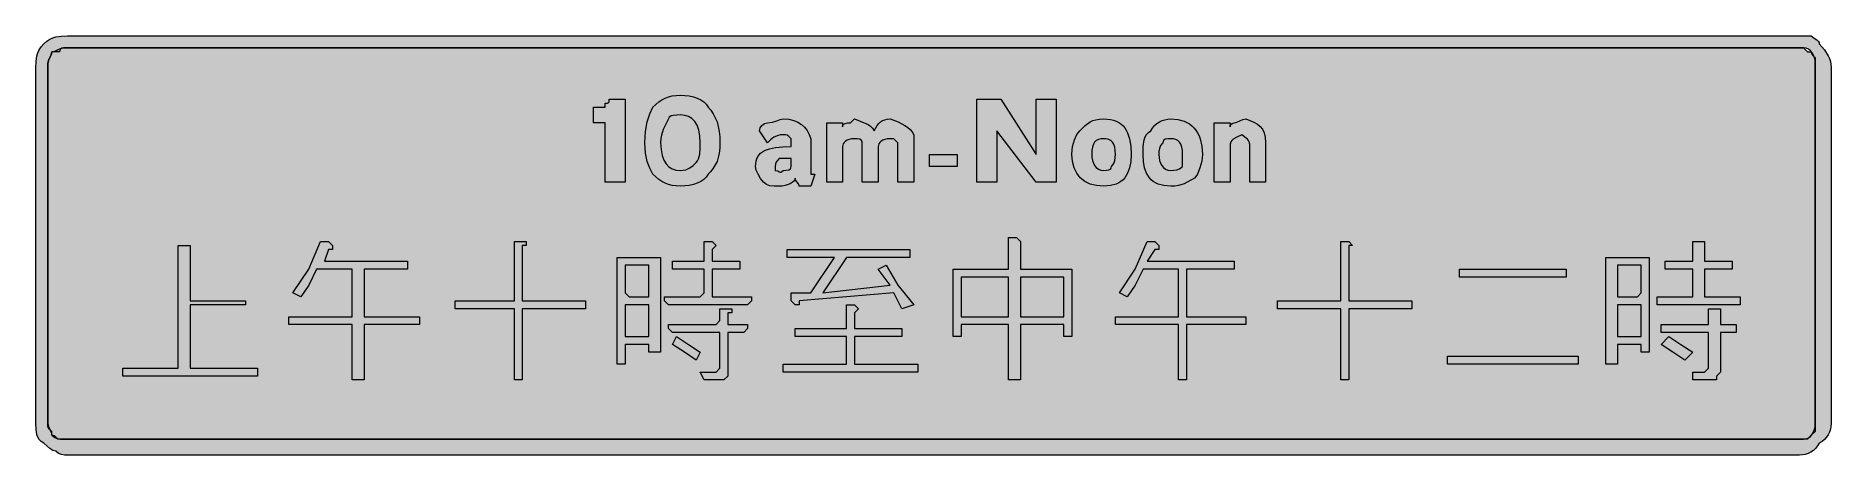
# Model space of a CAD drawing. Header units: metres. Extents: x 11 to 556, y 72 to 199.
import ezdxf

# ---------------------------------------------------------------- set-up
doc = ezdxf.new("R2010")
doc.units = ezdxf.units.M
for name, color, linetype, true_color in [('FILL_BLACK_000000', 7, 'Continuous', 0x000000), ('FILL_WHITE_FFFFFF', 7, 'Continuous', 0xffffff), ('STROKE_WHITE_FFFFFF', 7, 'Continuous', 0xffffff)]:
    doc.layers.add(name, color=color, linetype=linetype, true_color=true_color)

msp = doc.modelspace()

# ---------------------------------------------------------------- hatches: boundary and pattern name
at = {"layer": 'FILL_BLACK_000000', "true_color": 0x000000}
h = msp.add_hatch(color=7, dxfattribs=at)
h.dxf.hatch_style = 1
h.paths.add_polyline_path([(550.75, 198.01), (551.52, 197.52), (552.06, 197.03), (552.22, 196.72), (552.27, 196.32), (553.85, 194.52), (554.97, 192.72), (555.36, 191.82), (555.65, 190.92), (555.81, 190.02), (555.87, 189.12), (555.87, 81.12), (555.81, 80.22), (555.65, 79.34), (555.36, 78.48), (554.97, 77.67), (554.46, 76.91), (553.85, 76.23), (553.11, 75.62), (552.27, 75.12), (551.77, 74.28), (551.16, 73.54), (550.48, 72.93), (549.72, 72.42), (548.91, 72.03), (548.05, 71.74), (547.17, 71.58), (546.27, 71.52), (20.67, 71.52), (19.77, 71.54), (18.87, 71.67), (17.97, 72.03), (17.07, 72.72), (16.17, 72.93), (15.27, 73.47), (13.47, 75.12), (12.68, 75.62), (12.08, 76.23), (11.66, 76.91), (11.37, 77.67), (11.11, 79.34), (11.07, 81.12), (11.07, 189.12), (11.11, 190.92), (11.37, 192.72), (11.66, 193.62), (12.08, 194.52), (12.68, 195.42), (13.47, 196.32), (14.37, 197.11), (15.27, 197.71), (16.17, 198.13), (17.07, 198.42), (18.87, 198.68), (20.67, 198.72), (546.27, 198.72), (549.87, 198.72), (550.75, 198.01)])
h.paths.add_polyline_path([(15.27, 79.32), (15.68, 78.42), (15.87, 77.52), (16.77, 76.83), (17.67, 76.47), (18.57, 76.34), (19.47, 76.32), (547.47, 76.32), (548.31, 76.43), (549.05, 76.73), (549.66, 77.21), (550.17, 77.82), (550.56, 78.55), (550.85, 79.36), (551.01, 80.22), (551.07, 81.12), (551.07, 190.32), (551.01, 191.22), (550.85, 192.08), (550.56, 192.89), (550.17, 193.62), (549.66, 194.23), (549.05, 194.71), (548.31, 195.01), (547.47, 195.12), (19.47, 195.12), (18.87, 194.97), (18.46, 194.61), (18.32, 194.32), (18.27, 193.92), (15.87, 193.92), (15.68, 193.02), (15.27, 192.12), (14.86, 191.22), (14.67, 190.32), (14.67, 81.12), (14.86, 80.22), (15.27, 79.32)], flags=16)
h = msp.add_hatch(color=7, dxfattribs=at)
h.dxf.hatch_style = 1
h.paths.add_polyline_path([(218.45, 163.13), (218.16, 161.81), (217.77, 160.62), (217.26, 159.55), (216.65, 158.56), (215.91, 157.62), (215.07, 156.72), (214.51, 155.88), (213.76, 155.14), (212.83, 154.53), (211.77, 154.02), (210.59, 153.63), (209.33, 153.34), (208.02, 153.18), (206.67, 153.12), (205.37, 153.18), (204.18, 153.34), (203.06, 153.63), (202.02, 154.02), (201.03, 154.53), (200.09, 155.14), (198.27, 156.72), (197.39, 158.56), (196.62, 160.62), (196.08, 163.13), (195.92, 164.63), (195.87, 166.32), (195.92, 168.06), (196.08, 169.69), (196.62, 172.62), (197.39, 175.09), (198.27, 177.12), (200.09, 178.69), (201.03, 179.31), (202.02, 179.82), (203.06, 180.21), (204.18, 180.49), (205.37, 180.66), (206.67, 180.72), (208.02, 180.66), (209.33, 180.49), (210.59, 180.21), (211.77, 179.82), (212.83, 179.31), (213.76, 178.69), (214.51, 177.96), (215.07, 177.12), (215.91, 176.16), (216.65, 175.09), (217.26, 173.91), (217.77, 172.62), (218.16, 171.21), (218.45, 169.69), (218.61, 168.06), (218.67, 166.32), (218.61, 164.63), (218.45, 163.13)])
h.paths.add_polyline_path([(208.26, 158.13), (209.52, 158.67), (210.55, 159.44), (211.47, 160.32), (211.87, 160.82), (212.16, 161.43), (212.52, 162.87), (212.65, 164.54), (212.67, 166.32), (212.56, 168.4), (212.24, 170.16), (211.72, 171.61), (211.02, 172.77), (210.15, 173.64), (209.13, 174.25), (207.96, 174.61), (206.67, 174.72), (205.6, 174.7), (204.42, 174.57), (203.89, 174.43), (203.46, 174.21), (203.18, 173.92), (203.07, 173.52), (201.42, 170.37), (200.88, 168.63), (200.72, 167.56), (200.67, 166.32), (200.78, 164.24), (201.1, 162.48), (201.62, 161.03), (202.32, 159.87), (203.19, 159), (204.21, 158.39), (205.38, 158.03), (206.67, 157.92), (207.52, 157.97), (208.26, 158.13)], flags=16)
h = msp.add_hatch(color=7, dxfattribs=at)
h.dxf.hatch_style = 1
h.paths.add_polyline_path([(183.87, 154.32), (183.87, 172.32), (180.27, 172.32), (180.27, 177.12), (182.67, 177.12), (183.87, 177.12), (183.87, 178.32), (184.56, 178.34), (184.92, 178.47), (185.05, 178.83), (185.07, 179.52), (189.87, 179.52), (189.87, 154.32), (183.87, 154.32)])
h = msp.add_hatch(color=7, dxfattribs=at)
h.dxf.hatch_style = 1
h.paths.add_polyline_path([(314.67, 179.52), (320.67, 179.52), (320.67, 154.32), (314.67, 154.32), (302.67, 169.92), (302.67, 154.32), (296.67, 154.32), (296.67, 179.52), (303.87, 179.52), (314.67, 162.72), (314.67, 179.52)])
h = msp.add_hatch(color=7, dxfattribs=at)
h.dxf.hatch_style = 1
h.paths.add_polyline_path([(240.27, 167.52), (239.56, 168.21), (239.07, 168.57), (238.58, 168.7), (237.87, 168.72), (237.02, 168.67), (236.28, 168.51), (235.02, 167.97), (233.99, 167.2), (233.07, 166.32), (230.67, 169.92), (230.88, 170.8), (231.42, 171.57), (232.19, 172.11), (233.07, 172.32), (234.66, 172.51), (235.92, 172.92), (236.95, 173.33), (237.87, 173.52), (239.56, 173.41), (241.04, 173.09), (242.32, 172.57), (243.42, 171.87), (244.35, 171), (245.13, 169.98), (245.76, 168.81), (246.27, 167.52), (246.27, 157.92), (246.27, 156.72), (247.47, 156.72), (246.27, 153.12), (242.67, 153.12), (242.62, 153.52), (242.48, 153.83), (242.07, 154.32), (241.66, 154.81), (241.52, 155.12), (241.47, 155.52), (241.36, 155.07), (241.06, 154.64), (240.58, 154.23), (239.97, 153.87), (238.43, 153.33), (237.57, 153.17), (236.67, 153.12), (235.08, 153.14), (233.82, 153.27), (232.79, 153.63), (231.87, 154.32), (230.99, 155.41), (230.22, 156.72), (229.68, 158.03), (229.47, 159.12), (229.64, 160.76), (229.85, 161.46), (230.15, 162.08), (230.52, 162.64), (230.99, 163.13), (232.17, 163.92), (233.69, 164.49), (235.55, 164.86), (237.74, 165.06), (240.27, 165.12), (240.27, 166.32), (240.27, 167.52)])
h.paths.add_polyline_path([(239.52, 158.07), (240.06, 158.43), (240.22, 158.72), (240.27, 159.12), (240.27, 161.52), (236.67, 161.52), (235.98, 160.81), (235.62, 160.32), (235.49, 159.83), (235.47, 159.12), (235.47, 157.92), (236.18, 157.75), (236.67, 157.47), (236.9, 157.39), (237.16, 157.41), (237.47, 157.58), (237.87, 157.92), (238.75, 157.94), (239.52, 158.07)], flags=16)
h = msp.add_hatch(color=7, dxfattribs=at)
h.dxf.hatch_style = 1
h.paths.add_polyline_path([(261.87, 154.32), (261.87, 166.32), (261.82, 166.72), (261.66, 167.01), (261.12, 167.37), (260.35, 167.5), (259.47, 167.52), (258.63, 167.47), (257.9, 167.31), (257.28, 167.08), (256.77, 166.77), (256.38, 166.41), (256.1, 166), (255.93, 165.57), (255.87, 165.12), (255.87, 154.32), (251.07, 154.32), (251.07, 172.32), (255.87, 172.32), (255.87, 171.12), (255.92, 171.52), (256.08, 171.81), (256.62, 172.17), (257.39, 172.3), (258.27, 172.32), (259.47, 173.52), (262.92, 172.17), (263.68, 171.8), (264.36, 171.33), (264.97, 170.71), (265.47, 169.92), (266.39, 171.49), (266.88, 172.11), (267.42, 172.62), (268.01, 173.01), (268.68, 173.29), (269.42, 173.46), (270.27, 173.52), (272.75, 172.6), (274.77, 171.57), (275.61, 170.98), (276.35, 170.31), (276.96, 169.57), (277.47, 168.72), (277.47, 167.52), (277.47, 154.32), (272.67, 154.32), (272.67, 166.32), (271.47, 167.52), (270.27, 167.52), (269.43, 167.47), (268.7, 167.31), (268.08, 167.08), (267.57, 166.77), (267.18, 166.41), (266.9, 166), (266.73, 165.57), (266.67, 165.12), (266.67, 154.32), (261.87, 154.32)])
h = msp.add_hatch(color=7, dxfattribs=at)
h.dxf.hatch_style = 1
h.paths.add_polyline_path([(343, 158.69), (342.39, 157.05), (341.52, 155.67), (340.98, 155.09), (340.36, 154.58), (339.68, 154.14), (338.91, 153.78), (337.15, 153.29), (335.07, 153.12), (332.93, 153.29), (331.04, 153.78), (329.4, 154.58), (328.02, 155.67), (326.93, 157.05), (326.13, 158.69), (325.64, 160.58), (325.47, 162.72), (325.52, 164.01), (325.68, 165.19), (326.22, 167.22), (326.99, 168.79), (327.87, 169.92), (329.5, 171.49), (331.02, 172.62), (331.84, 173.01), (332.76, 173.29), (333.83, 173.46), (335.07, 173.52), (337.15, 173.35), (338.07, 173.14), (338.91, 172.84), (339.68, 172.47), (340.36, 172), (340.98, 171.45), (341.52, 170.82), (341.99, 170.1), (342.39, 169.3), (343, 167.44), (343.36, 165.25), (343.47, 162.72), (343.36, 160.58), (343, 158.69)])
h.paths.add_polyline_path([(331.7, 160.96), (331.98, 160.15), (332.37, 159.42), (332.88, 158.81), (333.5, 158.33), (334.23, 158.03), (335.07, 157.92), (335.95, 157.94), (336.72, 158.07), (337.26, 158.43), (337.42, 158.72), (337.47, 159.12), (338.16, 160.02), (338.52, 160.92), (338.65, 161.82), (338.67, 162.72), (338.61, 163.96), (338.45, 164.99), (338.16, 165.82), (337.77, 166.47), (337.26, 166.95), (336.65, 167.28), (335.91, 167.46), (335.07, 167.52), (334.23, 167.46), (333.5, 167.28), (332.88, 166.95), (332.37, 166.47), (331.98, 165.82), (331.7, 164.99), (331.53, 163.96), (331.47, 162.72), (331.53, 161.82), (331.7, 160.96)], flags=16)
h = msp.add_hatch(color=7, dxfattribs=at)
h.dxf.hatch_style = 1
h.paths.add_polyline_path([(364.32, 158.67), (363.55, 156.81), (363.12, 156.08), (362.67, 155.52), (359.52, 153.87), (357.78, 153.33), (356.71, 153.17), (355.47, 153.12), (353.39, 153.29), (351.63, 153.78), (350.86, 154.14), (350.18, 154.58), (349.56, 155.09), (349.02, 155.67), (348.15, 157.05), (347.54, 158.69), (347.18, 160.58), (347.07, 162.72), (347.11, 165.19), (347.37, 167.22), (347.66, 168.06), (348.08, 168.79), (348.68, 169.41), (349.47, 169.92), (349.97, 170.76), (350.58, 171.49), (351.26, 172.11), (352.02, 172.62), (352.83, 173.01), (353.69, 173.29), (354.57, 173.46), (355.47, 173.52), (357.61, 173.35), (359.5, 172.84), (360.36, 172.47), (361.14, 172), (361.87, 171.45), (362.52, 170.82), (363.1, 170.1), (363.61, 169.3), (364.05, 168.42), (364.41, 167.44), (364.9, 165.25), (365.07, 162.72), (364.86, 160.75), (364.32, 158.67)])
h.paths.add_polyline_path([(358.85, 164.99), (358.56, 165.82), (358.17, 166.47), (357.66, 166.95), (357.05, 167.28), (356.31, 167.46), (355.47, 167.52), (354.59, 167.5), (353.82, 167.37), (353.28, 167.01), (353.12, 166.72), (353.07, 166.32), (352.38, 165.42), (352.02, 164.52), (351.89, 163.62), (351.87, 162.72), (351.93, 161.82), (352.1, 160.96), (352.38, 160.15), (352.77, 159.42), (353.28, 158.81), (353.9, 158.33), (354.63, 158.03), (355.47, 157.92), (356.37, 157.94), (357.27, 158.07), (358.17, 158.43), (359.07, 159.12), (359.07, 162.72), (359.01, 163.96), (358.85, 164.99)], flags=16)
h = msp.add_hatch(color=7, dxfattribs=at)
h.dxf.hatch_style = 1
h.paths.add_polyline_path([(368.67, 172.32), (373.47, 172.32), (373.47, 171.12), (373.52, 171.52), (373.66, 171.81), (374.07, 172.17), (374.67, 172.32), (375.57, 172.51), (376.47, 172.92), (377.37, 173.33), (378.27, 173.52), (380.73, 172.56), (381.75, 171.98), (382.62, 171.27), (383.32, 170.39), (383.84, 169.3), (384.16, 167.96), (384.27, 166.32), (384.27, 154.32), (379.47, 154.32), (379.47, 165.12), (379.42, 165.91), (379.26, 166.53), (379.03, 167), (378.72, 167.37), (377.07, 168.72), (375.5, 167.99), (374.37, 167.37), (373.98, 167), (373.7, 166.53), (373.53, 165.91), (373.47, 165.12), (373.47, 154.32), (368.67, 154.32), (368.67, 172.32)])
h = msp.add_hatch(color=7, dxfattribs=at)
h.dxf.hatch_style = 1
h.paths.add_polyline_path([(290.67, 162.72), (290.67, 159.12), (282.27, 159.12), (282.27, 162.72), (290.67, 162.72)])
h = msp.add_hatch(color=7, dxfattribs=at)
h.dxf.hatch_style = 1
h.paths.add_polyline_path([(123.87, 127.92), (110.67, 127.92), (110.67, 113.52), (127.47, 113.52), (127.47, 111.12), (110.67, 111.12), (110.67, 94.32), (107.07, 94.32), (107.07, 111.12), (87.87, 111.12), (87.87, 113.52), (107.07, 113.52), (107.07, 127.92), (96.27, 127.92), (93.87, 123.12), (91.47, 119.52), (89.07, 120.72), (93.87, 127.92), (97.47, 136.32), (99.87, 136.32), (101.07, 135.12), (101.07, 133.92), (99.87, 133.92), (98.67, 130.32), (123.87, 130.32), (123.87, 127.92)])
h = msp.add_hatch(color=7, dxfattribs=at)
h.dxf.hatch_style = 1
h.paths.add_polyline_path([(158.67, 115.92), (158.67, 94.32), (156.27, 94.32), (156.27, 115.92), (138.27, 115.92), (138.27, 118.32), (156.27, 118.32), (156.27, 136.32), (159.87, 136.32), (159.87, 135.12), (158.67, 135.12), (158.67, 118.32), (177.87, 118.32), (177.87, 115.92), (158.67, 115.92)])
h = msp.add_hatch(color=7, dxfattribs=at)
h.dxf.hatch_style = 1
h.paths.add_polyline_path([(228.27, 119.52), (228.27, 118.32), (227.07, 117.12), (203.07, 117.12), (201.87, 118.32), (201.87, 119.52), (203.07, 119.52), (212.67, 119.52), (213.87, 120.72), (213.87, 127.92), (212.67, 127.92), (205.47, 127.92), (204.27, 127.92), (204.27, 130.32), (205.47, 130.32), (212.67, 130.32), (213.87, 130.32), (213.87, 136.32), (215.07, 136.32), (216.27, 136.32), (217.47, 135.12), (216.27, 133.92), (216.27, 130.32), (224.67, 130.32), (224.67, 127.92), (216.27, 127.92), (216.27, 120.72), (216.27, 119.52), (227.07, 119.52), (228.27, 119.52)])
h = msp.add_hatch(color=7, dxfattribs=at)
h.dxf.hatch_style = 1
h.paths.add_polyline_path([(306.27, 111.12), (291.87, 111.12), (291.87, 107.52), (289.47, 107.52), (289.47, 127.92), (306.27, 127.92), (306.27, 137.52), (308.67, 137.52), (309.87, 136.32), (309.87, 127.92), (325.47, 127.92), (325.47, 107.52), (323.07, 107.52), (323.07, 111.12), (309.87, 111.12), (309.87, 94.32), (306.27, 94.32), (306.27, 111.12)])
h.paths.add_polyline_path([(291.87, 113.52), (306.27, 113.52), (306.27, 125.52), (291.87, 125.52), (291.87, 113.52)], flags=16)
h.paths.add_polyline_path([(323.07, 113.52), (323.07, 125.52), (309.87, 125.52), (309.87, 113.52), (323.07, 113.52)], flags=16)
h = msp.add_hatch(color=7, dxfattribs=at)
h.dxf.hatch_style = 1
h.paths.add_polyline_path([(374.67, 127.92), (360.27, 127.92), (360.27, 113.52), (378.27, 113.52), (378.27, 111.12), (360.27, 111.12), (360.27, 94.32), (357.87, 94.32), (357.87, 111.12), (338.67, 111.12), (338.67, 113.52), (357.87, 113.52), (357.87, 127.92), (347.07, 127.92), (344.67, 123.12), (342.27, 119.52), (339.87, 120.72), (344.67, 127.92), (348.27, 136.32), (350.67, 136.32), (351.87, 135.12), (351.87, 133.92), (350.67, 133.92), (348.27, 130.32), (374.67, 130.32), (374.67, 127.92)])
h = msp.add_hatch(color=7, dxfattribs=at)
h.dxf.hatch_style = 1
h.paths.add_polyline_path([(409.47, 115.92), (409.47, 94.32), (407.07, 94.32), (407.07, 115.92), (387.87, 115.92), (387.87, 118.32), (407.07, 118.32), (407.07, 136.32), (409.47, 136.32), (410.67, 135.12), (409.47, 135.12), (409.47, 118.32), (428.67, 118.32), (428.67, 115.92), (409.47, 115.92)])
h = msp.add_hatch(color=7, dxfattribs=at)
h.dxf.hatch_style = 1
h.paths.add_polyline_path([(528.27, 118.32), (528.27, 117.12), (503.07, 117.12), (503.07, 118.32), (503.07, 119.52), (513.87, 119.52), (513.87, 120.72), (513.87, 127.92), (506.67, 127.92), (505.47, 127.92), (505.47, 130.32), (506.67, 130.32), (513.87, 130.32), (513.87, 136.32), (516.27, 136.32), (517.47, 136.32), (517.47, 135.12), (517.47, 133.92), (517.47, 130.32), (525.87, 130.32), (525.87, 127.92), (517.47, 127.92), (517.47, 120.72), (517.47, 119.52), (528.27, 119.52), (528.27, 118.32)])
h = msp.add_hatch(color=7, dxfattribs=at)
h.dxf.hatch_style = 1
h.paths.add_polyline_path([(57.87, 117.12), (57.87, 97.92), (78.27, 97.92), (78.27, 95.52), (37.47, 95.52), (37.47, 97.92), (54.27, 97.92), (54.27, 135.12), (56.67, 135.12), (57.87, 135.12), (57.87, 133.92), (57.87, 118.32), (74.67, 118.32), (74.67, 117.12), (57.87, 117.12)])
h = msp.add_hatch(color=7, dxfattribs=at)
h.dxf.hatch_style = 1
h.paths.add_polyline_path([(200.67, 131.52), (200.67, 102.72), (199.47, 102.72), (197.07, 102.72), (197.07, 105.12), (191.07, 105.12), (189.87, 105.12), (189.87, 99.12), (187.47, 99.12), (187.47, 131.52), (199.47, 131.52), (200.67, 131.52)])
h.paths.add_polyline_path([(191.07, 107.52), (197.07, 107.52), (197.07, 117.12), (191.07, 117.12), (189.87, 117.12), (189.87, 107.52), (191.07, 107.52)], flags=16)
h.paths.add_polyline_path([(197.07, 119.52), (197.07, 120.72), (197.07, 129.12), (191.07, 129.12), (189.87, 129.12), (189.87, 120.72), (191.07, 119.52), (197.07, 119.52)], flags=16)
h = msp.add_hatch(color=7, dxfattribs=at)
h.dxf.hatch_style = 1
h.paths.add_polyline_path([(269.07, 129.12), (272.67, 123.12), (277.47, 117.12), (273.87, 115.92), (271.47, 120.72), (242.67, 118.32), (242.67, 117.12), (241.47, 117.12), (240.27, 118.32), (240.27, 120.72), (246.27, 120.72), (253.47, 131.52), (239.07, 131.52), (239.07, 133.92), (276.27, 133.92), (276.27, 131.52), (257.07, 131.52), (249.87, 120.72), (270.27, 123.12), (266.67, 127.92), (269.07, 129.12)])
h = msp.add_hatch(color=7, dxfattribs=at)
h.dxf.hatch_style = 1
h.paths.add_polyline_path([(488.67, 131.52), (500.67, 131.52), (500.67, 102.72), (498.27, 102.72), (498.27, 105.12), (497.07, 105.12), (491.07, 105.12), (491.07, 99.12), (489.87, 99.12), (488.67, 99.12), (487.47, 99.12), (487.47, 131.52), (488.67, 131.52)])
h.paths.add_polyline_path([(498.27, 107.52), (498.27, 117.12), (497.07, 117.12), (491.07, 117.12), (491.07, 107.52), (497.07, 107.52), (498.27, 107.52)], flags=16)
h.paths.add_polyline_path([(497.07, 119.52), (498.27, 120.72), (498.27, 129.12), (497.07, 129.12), (491.07, 129.12), (491.07, 120.72), (491.07, 119.52), (497.07, 119.52)], flags=16)
h = msp.add_hatch(color=7, dxfattribs=at)
h.dxf.hatch_style = 1
h.paths.add_polyline_path([(443.07, 127.92), (475.47, 127.92), (475.47, 125.52), (443.07, 125.52), (443.07, 127.92)])
h = msp.add_hatch(color=7, dxfattribs=at)
h.dxf.hatch_style = 1
h.paths.add_polyline_path([(219.87, 115.92), (221.07, 115.92), (222.27, 115.92), (222.27, 114.72), (221.07, 114.72), (221.07, 112.32), (221.07, 111.12), (225.87, 111.12), (227.07, 111.12), (227.07, 109.92), (225.87, 108.72), (221.07, 108.72), (221.07, 97.92), (221.07, 96.72), (221.07, 95.52), (219.87, 94.32), (215.07, 94.32), (213.87, 94.32), (212.67, 96.72), (213.87, 96.72), (217.47, 96.72), (218.67, 97.92), (218.67, 99.12), (218.67, 108.72), (217.47, 108.72), (204.27, 108.72), (203.07, 109.92), (203.07, 111.12), (204.27, 111.12), (217.47, 111.12), (218.67, 112.32), (218.67, 115.92), (219.87, 115.92)])
h = msp.add_hatch(color=7, dxfattribs=at)
h.dxf.hatch_style = 1
h.paths.add_polyline_path([(278.67, 99.12), (278.67, 96.72), (237.87, 96.72), (237.87, 99.12), (257.07, 99.12), (257.07, 107.52), (241.47, 107.52), (241.47, 109.92), (257.07, 109.92), (257.07, 117.12), (259.47, 117.12), (260.67, 115.92), (259.47, 114.72), (259.47, 109.92), (273.87, 109.92), (273.87, 107.52), (259.47, 107.52), (259.47, 99.12), (278.67, 99.12)])
h = msp.add_hatch(color=7, dxfattribs=at)
h.dxf.hatch_style = 1
h.paths.add_polyline_path([(519.87, 115.92), (522.27, 115.92), (522.27, 114.72), (522.27, 112.32), (522.27, 111.12), (527.07, 111.12), (527.07, 109.92), (527.07, 108.72), (522.27, 108.72), (522.27, 97.92), (522.27, 96.72), (521.07, 95.52), (521.07, 94.32), (519.87, 94.32), (515.07, 94.32), (513.87, 94.32), (513.87, 96.72), (517.47, 96.72), (518.67, 97.92), (518.67, 99.12), (518.67, 108.72), (504.27, 108.72), (504.27, 109.92), (504.27, 111.12), (518.67, 111.12), (518.67, 112.32), (518.67, 115.92), (519.87, 115.92)])
h = msp.add_hatch(color=7, dxfattribs=at)
h.dxf.hatch_style = 1
h.paths.add_polyline_path([(209.07, 105.12), (212.67, 102.72), (211.47, 100.32), (207.87, 102.72), (204.27, 105.12), (205.47, 107.52), (209.07, 105.12)])
h = msp.add_hatch(color=7, dxfattribs=at)
h.dxf.hatch_style = 1
h.paths.add_polyline_path([(510.27, 105.12), (513.87, 102.72), (511.47, 100.32), (507.87, 102.72), (504.27, 105.12), (506.67, 107.52), (510.27, 105.12)])
h = msp.add_hatch(color=7, dxfattribs=at)
h.dxf.hatch_style = 1
h.paths.add_polyline_path([(439.47, 101.52), (479.07, 101.52), (479.07, 99.12), (439.47, 99.12), (439.47, 101.52)])
at = {"layer": 'FILL_WHITE_FFFFFF', "true_color": 0xffffff}
h = msp.add_hatch(color=7, dxfattribs=at)
h.dxf.hatch_style = 1
h.paths.add_polyline_path([(18.27, 76.32), (17.87, 76.37), (17.56, 76.51), (17.07, 76.92), (16.58, 77.33), (16.27, 77.47), (15.87, 77.52), (15.87, 78.72), (15.18, 79.43), (14.82, 79.92), (14.69, 80.41), (14.67, 81.12), (14.67, 190.32), (14.86, 191.22), (15.27, 192.12), (15.68, 193.02), (15.87, 193.92), (16.77, 194.11), (17.67, 194.52), (18.57, 194.93), (19.47, 195.12), (547.47, 195.12), (548.67, 193.92), (549.87, 193.92), (549.92, 193.52), (550.06, 193.21), (550.47, 192.72), (550.88, 192.23), (551.02, 191.92), (551.07, 191.52), (551.07, 190.32), (551.07, 81.12), (551.07, 78.72), (549.87, 77.52), (548.67, 76.32), (547.47, 76.32), (19.47, 76.32), (18.27, 76.32)])

# ---------------------------------------------------------------- linework, layer by layer
at = {"layer": 'FILL_BLACK_000000', "lineweight": 0, "true_color": 0x000000}
for points in [[(550.75, 198.01), (551.52, 197.52), (552.06, 197.03), (552.22, 196.72), (552.27, 196.32), (553.85, 194.52), (554.97, 192.72), (555.36, 191.82), (555.65, 190.92), (555.81, 190.02), (555.87, 189.12), (555.87, 81.12), (555.81, 80.22), (555.65, 79.34), (555.36, 78.48), (554.97, 77.67), (554.46, 76.91), (553.85, 76.23), (553.11, 75.62), (552.27, 75.12), (551.77, 74.28), (551.16, 73.54), (550.48, 72.93), (549.72, 72.42), (548.91, 72.03), (548.05, 71.74), (547.17, 71.58), (546.27, 71.52), (20.67, 71.52), (19.77, 71.54), (18.87, 71.67), (17.97, 72.03), (17.07, 72.72), (16.17, 72.93), (15.27, 73.47), (13.47, 75.12), (12.68, 75.62), (12.08, 76.23), (11.66, 76.91), (11.37, 77.67), (11.11, 79.34), (11.07, 81.12), (11.07, 189.12), (11.11, 190.92), (11.37, 192.72), (11.66, 193.62), (12.08, 194.52), (12.68, 195.42), (13.47, 196.32), (14.37, 197.11), (15.27, 197.71), (16.17, 198.13), (17.07, 198.42), (18.87, 198.68), (20.67, 198.72), (546.27, 198.72), (549.87, 198.72)], [(15.27, 79.32), (15.68, 78.42), (15.87, 77.52), (16.77, 76.83), (17.67, 76.47), (18.57, 76.34), (19.47, 76.32), (547.47, 76.32), (548.31, 76.43), (549.05, 76.73), (549.66, 77.21), (550.17, 77.82), (550.56, 78.55), (550.85, 79.36), (551.01, 80.22), (551.07, 81.12), (551.07, 190.32), (551.01, 191.22), (550.85, 192.08), (550.56, 192.89), (550.17, 193.62), (549.66, 194.23), (549.05, 194.71), (548.31, 195.01), (547.47, 195.12), (19.47, 195.12), (18.87, 194.97), (18.46, 194.61), (18.32, 194.32), (18.27, 193.92), (15.87, 193.92), (15.68, 193.02), (15.27, 192.12), (14.86, 191.22), (14.67, 190.32), (14.67, 81.12), (14.86, 80.22)], [(218.45, 163.13), (218.16, 161.81), (217.77, 160.62), (217.26, 159.55), (216.65, 158.56), (215.91, 157.62), (215.07, 156.72), (214.51, 155.88), (213.76, 155.14), (212.83, 154.53), (211.77, 154.02), (210.59, 153.63), (209.33, 153.34), (208.02, 153.18), (206.67, 153.12), (205.37, 153.18), (204.18, 153.34), (203.06, 153.63), (202.02, 154.02), (201.03, 154.53), (200.09, 155.14), (198.27, 156.72), (197.39, 158.56), (196.62, 160.62), (196.08, 163.13), (195.92, 164.63), (195.87, 166.32), (195.92, 168.06), (196.08, 169.69), (196.62, 172.62), (197.39, 175.09), (198.27, 177.12), (200.09, 178.69), (201.03, 179.31), (202.02, 179.82), (203.06, 180.21), (204.18, 180.49), (205.37, 180.66), (206.67, 180.72), (208.02, 180.66), (209.33, 180.49), (210.59, 180.21), (211.77, 179.82), (212.83, 179.31), (213.76, 178.69), (214.51, 177.96), (215.07, 177.12), (215.91, 176.16), (216.65, 175.09), (217.26, 173.91), (217.77, 172.62), (218.16, 171.21), (218.45, 169.69), (218.61, 168.06), (218.67, 166.32), (218.61, 164.63)], [(183.87, 154.32), (183.87, 172.32), (180.27, 172.32), (180.27, 177.12), (182.67, 177.12), (183.87, 177.12), (183.87, 178.32), (184.56, 178.34), (184.92, 178.47), (185.05, 178.83), (185.07, 179.52), (189.87, 179.52), (189.87, 154.32)], [(208.26, 158.13), (209.52, 158.67), (210.55, 159.44), (211.47, 160.32), (211.87, 160.82), (212.16, 161.43), (212.52, 162.87), (212.65, 164.54), (212.67, 166.32), (212.56, 168.4), (212.24, 170.16), (211.72, 171.61), (211.02, 172.77), (210.15, 173.64), (209.13, 174.25), (207.96, 174.61), (206.67, 174.72), (205.6, 174.7), (204.42, 174.57), (203.89, 174.43), (203.46, 174.21), (203.18, 173.92), (203.07, 173.52), (201.42, 170.37), (200.88, 168.63), (200.72, 167.56), (200.67, 166.32), (200.78, 164.24), (201.1, 162.48), (201.62, 161.03), (202.32, 159.87), (203.19, 159), (204.21, 158.39), (205.38, 158.03), (206.67, 157.92), (207.52, 157.97)], [(314.67, 179.52), (320.67, 179.52), (320.67, 154.32), (314.67, 154.32), (302.67, 169.92), (302.67, 154.32), (296.67, 154.32), (296.67, 179.52), (303.87, 179.52), (314.67, 162.72)], [(240.27, 167.52), (239.56, 168.21), (239.07, 168.57), (238.58, 168.7), (237.87, 168.72), (237.02, 168.67), (236.28, 168.51), (235.02, 167.97), (233.99, 167.2), (233.07, 166.32), (230.67, 169.92), (230.88, 170.8), (231.42, 171.57), (232.19, 172.11), (233.07, 172.32), (234.66, 172.51), (235.92, 172.92), (236.95, 173.33), (237.87, 173.52), (239.56, 173.41), (241.04, 173.09), (242.32, 172.57), (243.42, 171.87), (244.35, 171), (245.13, 169.98), (245.76, 168.81), (246.27, 167.52), (246.27, 157.92), (246.27, 156.72), (247.47, 156.72), (246.27, 153.12), (242.67, 153.12), (242.62, 153.52), (242.48, 153.83), (242.07, 154.32), (241.66, 154.81), (241.52, 155.12), (241.47, 155.52), (241.36, 155.07), (241.06, 154.64), (240.58, 154.23), (239.97, 153.87), (238.43, 153.33), (237.57, 153.17), (236.67, 153.12), (235.08, 153.14), (233.82, 153.27), (232.79, 153.63), (231.87, 154.32), (230.99, 155.41), (230.22, 156.72), (229.68, 158.03), (229.47, 159.12), (229.64, 160.76), (229.85, 161.46), (230.15, 162.08), (230.52, 162.64), (230.99, 163.13), (232.17, 163.92), (233.69, 164.49), (235.55, 164.86), (237.74, 165.06), (240.27, 165.12), (240.27, 166.32)], [(261.87, 154.32), (261.87, 166.32), (261.82, 166.72), (261.66, 167.01), (261.12, 167.37), (260.35, 167.5), (259.47, 167.52), (258.63, 167.47), (257.9, 167.31), (257.28, 167.08), (256.77, 166.77), (256.38, 166.41), (256.1, 166), (255.93, 165.57), (255.87, 165.12), (255.87, 154.32), (251.07, 154.32), (251.07, 172.32), (255.87, 172.32), (255.87, 171.12), (255.92, 171.52), (256.08, 171.81), (256.62, 172.17), (257.39, 172.3), (258.27, 172.32), (259.47, 173.52), (262.92, 172.17), (263.68, 171.8), (264.36, 171.33), (264.97, 170.71), (265.47, 169.92), (266.39, 171.49), (266.88, 172.11), (267.42, 172.62), (268.01, 173.01), (268.68, 173.29), (269.42, 173.46), (270.27, 173.52), (272.75, 172.6), (274.77, 171.57), (275.61, 170.98), (276.35, 170.31), (276.96, 169.57), (277.47, 168.72), (277.47, 167.52), (277.47, 154.32), (272.67, 154.32), (272.67, 166.32), (271.47, 167.52), (270.27, 167.52), (269.43, 167.47), (268.7, 167.31), (268.08, 167.08), (267.57, 166.77), (267.18, 166.41), (266.9, 166), (266.73, 165.57), (266.67, 165.12), (266.67, 154.32)], [(343, 158.69), (342.39, 157.05), (341.52, 155.67), (340.98, 155.09), (340.36, 154.58), (339.68, 154.14), (338.91, 153.78), (337.15, 153.29), (335.07, 153.12), (332.93, 153.29), (331.04, 153.78), (329.4, 154.58), (328.02, 155.67), (326.93, 157.05), (326.13, 158.69), (325.64, 160.58), (325.47, 162.72), (325.52, 164.01), (325.68, 165.19), (326.22, 167.22), (326.99, 168.79), (327.87, 169.92), (329.5, 171.49), (331.02, 172.62), (331.84, 173.01), (332.76, 173.29), (333.83, 173.46), (335.07, 173.52), (337.15, 173.35), (338.07, 173.14), (338.91, 172.84), (339.68, 172.47), (340.36, 172), (340.98, 171.45), (341.52, 170.82), (341.99, 170.1), (342.39, 169.3), (343, 167.44), (343.36, 165.25), (343.47, 162.72), (343.36, 160.58)], [(364.32, 158.67), (363.55, 156.81), (363.12, 156.08), (362.67, 155.52), (359.52, 153.87), (357.78, 153.33), (356.71, 153.17), (355.47, 153.12), (353.39, 153.29), (351.63, 153.78), (350.86, 154.14), (350.18, 154.58), (349.56, 155.09), (349.02, 155.67), (348.15, 157.05), (347.54, 158.69), (347.18, 160.58), (347.07, 162.72), (347.11, 165.19), (347.37, 167.22), (347.66, 168.06), (348.08, 168.79), (348.68, 169.41), (349.47, 169.92), (349.97, 170.76), (350.58, 171.49), (351.26, 172.11), (352.02, 172.62), (352.83, 173.01), (353.69, 173.29), (354.57, 173.46), (355.47, 173.52), (357.61, 173.35), (359.5, 172.84), (360.36, 172.47), (361.14, 172), (361.87, 171.45), (362.52, 170.82), (363.1, 170.1), (363.61, 169.3), (364.05, 168.42), (364.41, 167.44), (364.9, 165.25), (365.07, 162.72), (364.86, 160.75)], [(368.67, 172.32), (373.47, 172.32), (373.47, 171.12), (373.52, 171.52), (373.66, 171.81), (374.07, 172.17), (374.67, 172.32), (375.57, 172.51), (376.47, 172.92), (377.37, 173.33), (378.27, 173.52), (380.73, 172.56), (381.75, 171.98), (382.62, 171.27), (383.32, 170.39), (383.84, 169.3), (384.16, 167.96), (384.27, 166.32), (384.27, 154.32), (379.47, 154.32), (379.47, 165.12), (379.42, 165.91), (379.26, 166.53), (379.03, 167), (378.72, 167.37), (377.07, 168.72), (375.5, 167.99), (374.37, 167.37), (373.98, 167), (373.7, 166.53), (373.53, 165.91), (373.47, 165.12), (373.47, 154.32), (368.67, 154.32)], [(331.7, 160.96), (331.98, 160.15), (332.37, 159.42), (332.88, 158.81), (333.5, 158.33), (334.23, 158.03), (335.07, 157.92), (335.95, 157.94), (336.72, 158.07), (337.26, 158.43), (337.42, 158.72), (337.47, 159.12), (338.16, 160.02), (338.52, 160.92), (338.65, 161.82), (338.67, 162.72), (338.61, 163.96), (338.45, 164.99), (338.16, 165.82), (337.77, 166.47), (337.26, 166.95), (336.65, 167.28), (335.91, 167.46), (335.07, 167.52), (334.23, 167.46), (333.5, 167.28), (332.88, 166.95), (332.37, 166.47), (331.98, 165.82), (331.7, 164.99), (331.53, 163.96), (331.47, 162.72), (331.53, 161.82)], [(358.85, 164.99), (358.56, 165.82), (358.17, 166.47), (357.66, 166.95), (357.05, 167.28), (356.31, 167.46), (355.47, 167.52), (354.59, 167.5), (353.82, 167.37), (353.28, 167.01), (353.12, 166.72), (353.07, 166.32), (352.38, 165.42), (352.02, 164.52), (351.89, 163.62), (351.87, 162.72), (351.93, 161.82), (352.1, 160.96), (352.38, 160.15), (352.77, 159.42), (353.28, 158.81), (353.9, 158.33), (354.63, 158.03), (355.47, 157.92), (356.37, 157.94), (357.27, 158.07), (358.17, 158.43), (359.07, 159.12), (359.07, 162.72), (359.01, 163.96)], [(239.52, 158.07), (240.06, 158.43), (240.22, 158.72), (240.27, 159.12), (240.27, 161.52), (236.67, 161.52), (235.98, 160.81), (235.62, 160.32), (235.49, 159.83), (235.47, 159.12), (235.47, 157.92), (236.18, 157.75), (236.67, 157.47), (236.9, 157.39), (237.16, 157.41), (237.47, 157.58), (237.87, 157.92), (238.75, 157.94)], [(290.67, 162.72), (290.67, 159.12), (282.27, 159.12), (282.27, 162.72)], [(123.87, 127.92), (110.67, 127.92), (110.67, 113.52), (127.47, 113.52), (127.47, 111.12), (110.67, 111.12), (110.67, 94.32), (107.07, 94.32), (107.07, 111.12), (87.87, 111.12), (87.87, 113.52), (107.07, 113.52), (107.07, 127.92), (96.27, 127.92), (93.87, 123.12), (91.47, 119.52), (89.07, 120.72), (93.87, 127.92), (97.47, 136.32), (99.87, 136.32), (101.07, 135.12), (101.07, 133.92), (99.87, 133.92), (98.67, 130.32), (123.87, 130.32)], [(158.67, 115.92), (158.67, 94.32), (156.27, 94.32), (156.27, 115.92), (138.27, 115.92), (138.27, 118.32), (156.27, 118.32), (156.27, 136.32), (159.87, 136.32), (159.87, 135.12), (158.67, 135.12), (158.67, 118.32), (177.87, 118.32), (177.87, 115.92)], [(228.27, 119.52), (228.27, 118.32), (227.07, 117.12), (203.07, 117.12), (201.87, 118.32), (201.87, 119.52), (203.07, 119.52), (212.67, 119.52), (213.87, 120.72), (213.87, 127.92), (212.67, 127.92), (205.47, 127.92), (204.27, 127.92), (204.27, 130.32), (205.47, 130.32), (212.67, 130.32), (213.87, 130.32), (213.87, 136.32), (215.07, 136.32), (216.27, 136.32), (217.47, 135.12), (216.27, 133.92), (216.27, 130.32), (224.67, 130.32), (224.67, 127.92), (216.27, 127.92), (216.27, 120.72), (216.27, 119.52), (227.07, 119.52)], [(306.27, 111.12), (291.87, 111.12), (291.87, 107.52), (289.47, 107.52), (289.47, 127.92), (306.27, 127.92), (306.27, 137.52), (308.67, 137.52), (309.87, 136.32), (309.87, 127.92), (325.47, 127.92), (325.47, 107.52), (323.07, 107.52), (323.07, 111.12), (309.87, 111.12), (309.87, 94.32), (306.27, 94.32)], [(374.67, 127.92), (360.27, 127.92), (360.27, 113.52), (378.27, 113.52), (378.27, 111.12), (360.27, 111.12), (360.27, 94.32), (357.87, 94.32), (357.87, 111.12), (338.67, 111.12), (338.67, 113.52), (357.87, 113.52), (357.87, 127.92), (347.07, 127.92), (344.67, 123.12), (342.27, 119.52), (339.87, 120.72), (344.67, 127.92), (348.27, 136.32), (350.67, 136.32), (351.87, 135.12), (351.87, 133.92), (350.67, 133.92), (348.27, 130.32), (374.67, 130.32)], [(409.47, 115.92), (409.47, 94.32), (407.07, 94.32), (407.07, 115.92), (387.87, 115.92), (387.87, 118.32), (407.07, 118.32), (407.07, 136.32), (409.47, 136.32), (410.67, 135.12), (409.47, 135.12), (409.47, 118.32), (428.67, 118.32), (428.67, 115.92)], [(528.27, 118.32), (528.27, 117.12), (503.07, 117.12), (503.07, 118.32), (503.07, 119.52), (513.87, 119.52), (513.87, 120.72), (513.87, 127.92), (506.67, 127.92), (505.47, 127.92), (505.47, 130.32), (506.67, 130.32), (513.87, 130.32), (513.87, 136.32), (516.27, 136.32), (517.47, 136.32), (517.47, 135.12), (517.47, 133.92), (517.47, 130.32), (525.87, 130.32), (525.87, 127.92), (517.47, 127.92), (517.47, 120.72), (517.47, 119.52), (528.27, 119.52)], [(57.87, 117.12), (57.87, 97.92), (78.27, 97.92), (78.27, 95.52), (37.47, 95.52), (37.47, 97.92), (54.27, 97.92), (54.27, 135.12), (56.67, 135.12), (57.87, 135.12), (57.87, 133.92), (57.87, 118.32), (74.67, 118.32), (74.67, 117.12)], [(200.67, 131.52), (200.67, 102.72), (199.47, 102.72), (197.07, 102.72), (197.07, 105.12), (191.07, 105.12), (189.87, 105.12), (189.87, 99.12), (187.47, 99.12), (187.47, 131.52), (199.47, 131.52)], [(269.07, 129.12), (272.67, 123.12), (277.47, 117.12), (273.87, 115.92), (271.47, 120.72), (242.67, 118.32), (242.67, 117.12), (241.47, 117.12), (240.27, 118.32), (240.27, 120.72), (246.27, 120.72), (253.47, 131.52), (239.07, 131.52), (239.07, 133.92), (276.27, 133.92), (276.27, 131.52), (257.07, 131.52), (249.87, 120.72), (270.27, 123.12), (266.67, 127.92)], [(488.67, 131.52), (500.67, 131.52), (500.67, 102.72), (498.27, 102.72), (498.27, 105.12), (497.07, 105.12), (491.07, 105.12), (491.07, 99.12), (489.87, 99.12), (488.67, 99.12), (487.47, 99.12), (487.47, 131.52)], [(197.07, 119.52), (197.07, 120.72), (197.07, 129.12), (191.07, 129.12), (189.87, 129.12), (189.87, 120.72), (191.07, 119.52)], [(291.87, 113.52), (306.27, 113.52), (306.27, 125.52), (291.87, 125.52)], [(323.07, 113.52), (323.07, 125.52), (309.87, 125.52), (309.87, 113.52)], [(443.07, 127.92), (475.47, 127.92), (475.47, 125.52), (443.07, 125.52)], [(497.07, 119.52), (498.27, 120.72), (498.27, 129.12), (497.07, 129.12), (491.07, 129.12), (491.07, 120.72), (491.07, 119.52)], [(191.07, 107.52), (197.07, 107.52), (197.07, 117.12), (191.07, 117.12), (189.87, 117.12), (189.87, 107.52)], [(219.87, 115.92), (221.07, 115.92), (222.27, 115.92), (222.27, 114.72), (221.07, 114.72), (221.07, 112.32), (221.07, 111.12), (225.87, 111.12), (227.07, 111.12), (227.07, 109.92), (225.87, 108.72), (221.07, 108.72), (221.07, 97.92), (221.07, 96.72), (221.07, 95.52), (219.87, 94.32), (215.07, 94.32), (213.87, 94.32), (212.67, 96.72), (213.87, 96.72), (217.47, 96.72), (218.67, 97.92), (218.67, 99.12), (218.67, 108.72), (217.47, 108.72), (204.27, 108.72), (203.07, 109.92), (203.07, 111.12), (204.27, 111.12), (217.47, 111.12), (218.67, 112.32), (218.67, 115.92)], [(278.67, 99.12), (278.67, 96.72), (237.87, 96.72), (237.87, 99.12), (257.07, 99.12), (257.07, 107.52), (241.47, 107.52), (241.47, 109.92), (257.07, 109.92), (257.07, 117.12), (259.47, 117.12), (260.67, 115.92), (259.47, 114.72), (259.47, 109.92), (273.87, 109.92), (273.87, 107.52), (259.47, 107.52), (259.47, 99.12)], [(498.27, 107.52), (498.27, 117.12), (497.07, 117.12), (491.07, 117.12), (491.07, 107.52), (497.07, 107.52)], [(519.87, 115.92), (522.27, 115.92), (522.27, 114.72), (522.27, 112.32), (522.27, 111.12), (527.07, 111.12), (527.07, 109.92), (527.07, 108.72), (522.27, 108.72), (522.27, 97.92), (522.27, 96.72), (521.07, 95.52), (521.07, 94.32), (519.87, 94.32), (515.07, 94.32), (513.87, 94.32), (513.87, 96.72), (517.47, 96.72), (518.67, 97.92), (518.67, 99.12), (518.67, 108.72), (504.27, 108.72), (504.27, 109.92), (504.27, 111.12), (518.67, 111.12), (518.67, 112.32), (518.67, 115.92)], [(209.07, 105.12), (212.67, 102.72), (211.47, 100.32), (207.87, 102.72), (204.27, 105.12), (205.47, 107.52)], [(510.27, 105.12), (513.87, 102.72), (511.47, 100.32), (507.87, 102.72), (504.27, 105.12), (506.67, 107.52)], [(439.47, 101.52), (479.07, 101.52), (479.07, 99.12), (439.47, 99.12)]]:
    msp.add_lwpolyline(points, close=True, dxfattribs=at)
at = {"layer": 'FILL_WHITE_FFFFFF', "lineweight": 0, "true_color": 0xffffff}
msp.add_lwpolyline([(18.27, 76.32), (17.87, 76.37), (17.56, 76.51), (17.07, 76.92), (16.58, 77.33), (16.27, 77.47), (15.87, 77.52), (15.87, 78.72), (15.18, 79.43), (14.82, 79.92), (14.69, 80.41), (14.67, 81.12), (14.67, 190.32), (14.86, 191.22), (15.27, 192.12), (15.68, 193.02), (15.87, 193.92), (16.77, 194.11), (17.67, 194.52), (18.57, 194.93), (19.47, 195.12), (547.47, 195.12), (548.67, 193.92), (549.87, 193.92), (549.92, 193.52), (550.06, 193.21), (550.47, 192.72), (550.88, 192.23), (551.02, 191.92), (551.07, 191.52), (551.07, 190.32), (551.07, 81.12), (551.07, 78.72), (549.87, 77.52), (548.67, 76.32), (547.47, 76.32), (19.47, 76.32)], close=True, dxfattribs=at)
at = {"layer": 'STROKE_WHITE_FFFFFF', "lineweight": 0, "true_color": 0xffffff}
msp.add_lwpolyline([(19.27, 72.56), (19.27, 72.56)], dxfattribs=at)

doc.saveas('drawing.dxf')
